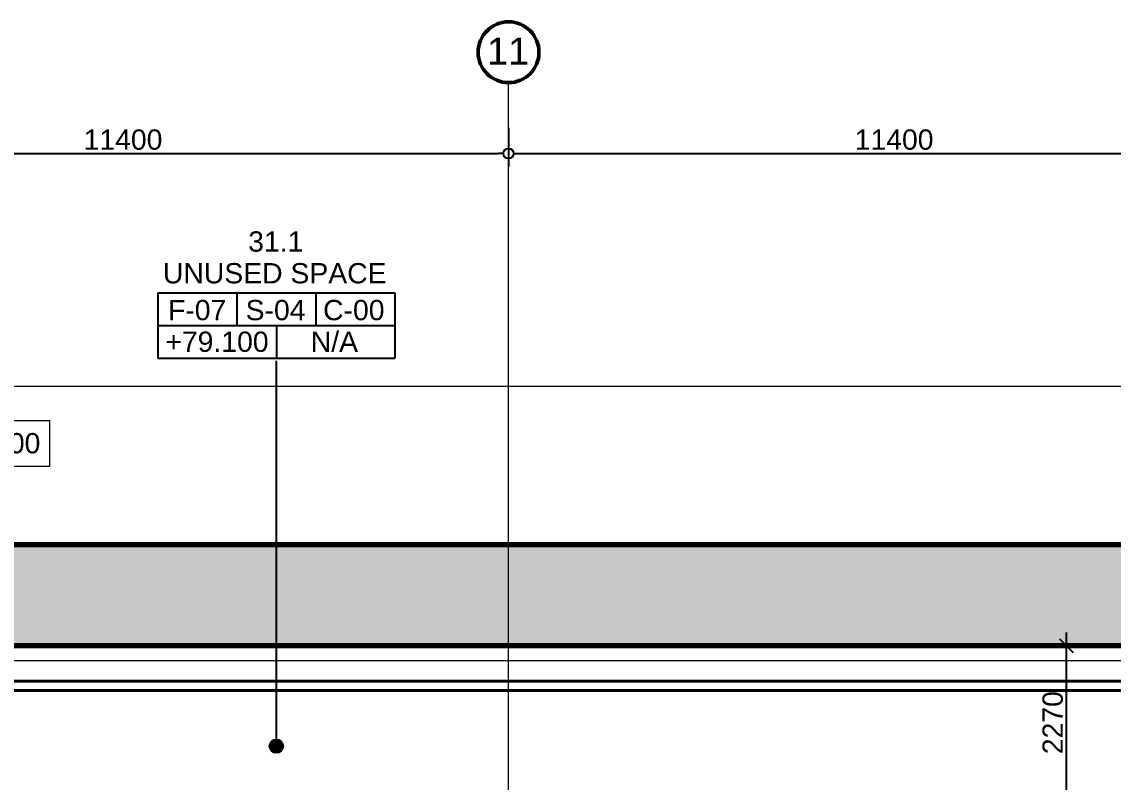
# Model space of a CAD drawing. Header units: millimetres. Extents: x -853228 to -774597, y -17231 to 22435.
# Drawn here: x -808878 to -792743, y 10399 to 21646 of the extents above; entities that cross this region are included whole.
import ezdxf

# ---------------------------------------------------------------- set-up
doc = ezdxf.new("R2010")
doc.units = ezdxf.units.MM
doc.linetypes.add('DPA_Grid _ Level 100', pattern=[10, 5.5, -1.6, 1.3, -1.6])
for name, color, linetype, lineweight in [('A-ANNO-DIMS', 1, 'Continuous', 9), ('A-ROOM-IDEN', 3, 'Continuous', 25), ('A-ROOM-LINE', 3, 'Continuous', 25), ('A-WALL', 5, 'Continuous', 35), ('A-WALL-PATT', 1, 'Continuous', 35), ('G-ANNO-TEXT', 3, 'Continuous', 9), ('S-GRID', 251, 'Continuous', 9), ('S-GRID-IDEN', 3, 'Continuous', 50), ('WALL-E', 2, 'Continuous', 35)]:
    doc.layers.add(name, color=color, linetype=linetype, lineweight=lineweight)
doc.styles.add('Arial', font='arial.ttf', dxfattribs={"height": 400})
doc.styles.add('Arial_2', font='arial.ttf', dxfattribs={"height": 300})
doc.dimstyles.new('DPA-DIM-3_0_C-C', dxfattribs={"dimscale": 304.8, "dimtxt": 306.07782, "dimasz": 0.492126, "dimexe": 0.656168, "dimexo": 0.0625, "dimgap": 0.164042, "dimtad": 1, "dimdec": 0, "dimzin": 0, "dimdsep": 46, "dimtxsty": 'Arial_2', "dimblk1": 'DOTBLANK', "dimblk2": 'DOTBLANK', "dimsah": 1, "dimcen": 0.09, "dimdle": 0.656168, "dimadec": 8, "dimazin": 0, "dimtfac": 1, "dimtdec": 4, "dimtix": 1, "dimtmove": 0, "dimatfit": 3, "dimfxl": 1.312336, "dimfxlon": 1, "dimtvp": 1, "dimtolj": 1, "dimtzin": 0, "dimarcsym": 2})
doc.dimstyles.new('DPA-DIM-3_0_T-T', dxfattribs={"dimscale": 304.8, "dimtxt": 306.07782, "dimasz": 0.656168, "dimexe": 0.656168, "dimexo": 0.0625, "dimgap": 0.164042, "dimtad": 1, "dimdec": 0, "dimzin": 0, "dimdsep": 46, "dimtxsty": 'Arial_2', "dimblk1": 'OBLIQUE', "dimblk2": 'OBLIQUE', "dimsah": 1, "dimcen": 0.09, "dimdle": 0.656168, "dimadec": 8, "dimazin": 0, "dimtfac": 1, "dimtdec": 4, "dimtix": 1, "dimtmove": 0, "dimatfit": 3, "dimfxl": 1.312336, "dimfxlon": 1, "dimtvp": 1, "dimtolj": 1, "dimtzin": 0, "dimarcsym": 2})

# ---------------------------------------------------------------- blocks, each defined once
blk = doc.blocks.new('DPA_Room Tag Box - Standard-4486259-4261-01 ENLARGED UPPER PLATFORM LEVEL - REFLECTED CEILING PLAN - SHEET 2')
at = {"layer": 'A-ROOM-LINE'}
for p, q in [((-17.5, -2.94), (-17.5, -12.6)), ((-17.5, -2.94), (17.5, -2.94)), ((-5.83, -2.94), (-5.83, -7.77)), ((5.83, -2.94), (5.83, -7.77)), ((17.5, -2.94), (17.5, -12.6)), ((-17.5, -7.77), (17.5, -7.77)), ((0, -7.77), (0, -12.6)), ((-17.5, -12.6), (17.5, -12.6))]:
    blk.add_line(p, q, dxfattribs=at)
blk = doc.blocks.new('Grid - 100 Scale-2291345-4261-01 ENLARGED UPPER PLATFORM LEVEL - REFLECTED CEILING PLAN - SHEET 2')
at = {"layer": 'S-GRID-IDEN'}
blk.add_circle((0, 0), 4.5, dxfattribs=at)
blk = doc.blocks.new('_DotBlank')
at = {"color": 0, "linetype": 'ByBlock', "lineweight": -2}
blk.add_line((-0.5, 0), (-1, 0), dxfattribs=at)
blk.add_circle((0, 0), 0.5, dxfattribs=at)
blk = doc.blocks.new('*D314')
at = {"layer": 'A-ANNO-DIMS', "color": 0, "lineweight": -2, "transparency": 16777216}
for p, q in [((-11400, 16501), (-11400, 15920)), ((0, 16501), (0, 15920)), ((-11250, 16120), (-150, 16120))]:
    blk.add_line(p, q, dxfattribs=at)
at = {"layer": 'Defpoints', "color": 0, "transparency": 16777216}
for p in [(-11400, 16520), (0, 16520), (0, 16120)]:
    blk.add_point(p, dxfattribs=at)
at = {"layer": 'A-ANNO-DIMS', "color": 0, "lineweight": -2, "transparency": 16777216, "xscale": 150, "yscale": 150, "zscale": 150, "rotation": 180}
blk.add_blockref('_DotBlank', (-11400, 16120), dxfattribs=at)
at = {"layer": 'A-ANNO-DIMS', "color": 0, "lineweight": -2, "transparency": 16777216, "xscale": 150, "yscale": 150, "zscale": 150}
blk.add_blockref('_DotBlank', (0, 16120), dxfattribs=at)
at = {"layer": 'A-ANNO-DIMS', "color": 0, "transparency": 16777216, "insert": (-5700, 16323), "char_height": 300, "width": 1384.41, "attachment_point": 5, "style": 'Arial_2'}
blk.add_mtext('\\A1;11400', dxfattribs=at)
blk = doc.blocks.new('*D315')
at = {"layer": 'A-ANNO-DIMS', "color": 0, "lineweight": -2, "transparency": 16777216}
for p, q in [((0, 16501), (0, 15920)), ((11400, 16501), (11400, 15920)), ((150, 16120), (11250, 16120))]:
    blk.add_line(p, q, dxfattribs=at)
at = {"layer": 'Defpoints', "color": 0, "transparency": 16777216}
for p in [(0, 16520), (11400, 16520), (11400, 16120)]:
    blk.add_point(p, dxfattribs=at)
at = {"layer": 'A-ANNO-DIMS', "color": 0, "lineweight": -2, "transparency": 16777216, "xscale": 150, "yscale": 150, "zscale": 150, "rotation": 180}
blk.add_blockref('_DotBlank', (0, 16120), dxfattribs=at)
at = {"layer": 'A-ANNO-DIMS', "color": 0, "lineweight": -2, "transparency": 16777216, "xscale": 150, "yscale": 150, "zscale": 150}
blk.add_blockref('_DotBlank', (11400, 16120), dxfattribs=at)
at = {"layer": 'A-ANNO-DIMS', "color": 0, "transparency": 16777216, "insert": (5700, 16323), "char_height": 300, "width": 1384.41, "attachment_point": 5, "style": 'Arial_2'}
blk.add_mtext('\\A1;11400', dxfattribs=at)
blk = doc.blocks.new('_Oblique')
at = {"color": 0, "linetype": 'ByBlock', "lineweight": -2}
blk.add_line((-0.5, -0.5), (0.5, 0.5), dxfattribs=at)
blk = doc.blocks.new('*D322')
at = {"layer": 'A-ANNO-DIMS', "color": 0, "lineweight": -2, "transparency": 16777216}
for p, q in [((8250, 6365), (8250, 9035)), ((7869, 8835), (8450, 8835)), ((7869, 6565), (8450, 6565))]:
    blk.add_line(p, q, dxfattribs=at)
at = {"layer": 'Defpoints', "color": 0, "transparency": 16777216}
for p in [(7850, 8835), (8250, 8835), (7850, 6565)]:
    blk.add_point(p, dxfattribs=at)
at = {"layer": 'A-ANNO-DIMS', "color": 0, "lineweight": -2, "transparency": 16777216, "xscale": 200, "yscale": 200, "zscale": 200}
for p, rotation in [((8250, 8835), 90), ((8250, 6565), 270)]:
    blk.add_blockref('_Oblique', p, dxfattribs=dict(at, rotation=rotation))
at = {"layer": 'A-ANNO-DIMS', "color": 0, "transparency": 16777216, "insert": (8046, 7700), "char_height": 300, "width": 1107.53, "attachment_point": 5, "rotation": 90, "style": 'Arial_2'}
blk.add_mtext('\\A1;2270', dxfattribs=at)
blk = doc.blocks.new('C-1-PP19-AR-4261-01-B_20250910-022855_EXDIM')
at = {"layer": 'S-GRID', "linetype": 'DPA_Grid _ Level 100'}
for p, q in [((0, -19375), (0, 17167.1)), ((22800, 12673), (-50217.4, 12673)), ((22800, 8615), (-50217.4, 8615))]:
    blk.add_line(p, q, dxfattribs=at)
at = {"layer": 'S-GRID-IDEN', "xscale": 99.99999999999993, "yscale": 99.99999999999993, "zscale": 99.99999999999993}
blk.add_blockref('Grid - 100 Scale-2291345-4261-01 ENLARGED UPPER PLATFORM LEVEL - REFLECTED CEILING PLAN - SHEET 2', (0, 17617.1), dxfattribs=at)
at = {"layer": 'S-GRID-IDEN', "lineweight": 9, "insert": (-318.8, 17833), "char_height": 400, "width": 753.586, "attachment_point": 1, "style": 'Arial'}
blk.add_mtext('11', dxfattribs=at)
at = {"layer": 'A-ANNO-DIMS'}
for base, p1, p2, picture, middle in [((0, 16120), (-11400, 16520), (0, 16520), '*D314', (-5700, 16323.2)), ((11400, 16120), (0, 16520), (11400, 16520), '*D315', (5700, 16323.2))]:
    dim = blk.add_linear_dim(base=base, p1=p1, p2=p2, dimstyle='DPA-DIM-3_0_C-C', override={"dimpost": '<>', "dimfxl": 11400}, dxfattribs=at)
    dim.commit()
    dim.dimension.update_dxf_attribs({"geometry": picture, "text_midpoint": middle})
dim = blk.add_linear_dim(base=(8249.5, 8835), p1=(7849.5, 6565), p2=(7849.5, 8835), angle=90, dimstyle='DPA-DIM-3_0_T-T', override={"dimpost": '<>', "dimfxl": 2270}, dxfattribs=at)
dim.commit()
dim.dimension.update_dxf_attribs({"geometry": '*D322', "text_midpoint": (8046.4, 7700)})

msp = doc.modelspace()

# ---------------------------------------------------------------- hatches: boundary and pattern name
at = {"layer": 'A-ROOM-IDEN'}
h = msp.add_hatch(color=256, dxfattribs=at)
edge = h.paths.add_edge_path()
edge.add_arc((-805115, 10932), 100, 0, 360)
at = {"layer": 'A-WALL-PATT', "lineweight": 9}
h = msp.add_hatch(dxfattribs=at)
h.set_pattern_fill('FP_1', color=256, style=0, pattern_type=2)
h.set_pattern_definition([(50, (0, 0), (728.7365, -63.75582), [76.2, -838.2]), (355, (0, 0), (-140.9716, 764.2276), [60.96, -670.56]), (100.451, (60.7, -5.3), (587.77, 700.46675), [64.76, -712.36]), (46.184, (0, 203.2), (1084.3162, -168.171), [114.3, -1257.3]), (96.636, (90.4, 189.2), (949.6099, 989.7098), [97.14, -1068.54]), (351.184, (0, 203.2), (949.6206, 989.7012), [91.44, -1005.84]), (21, (101.6, 152.4), (606.45787, -409.06057), [76.2, -838.2]), (326, (101.6, 152.4), (247.20834, 736.7529), [60.96, -670.56]), (71.451, (152.14, 118.3), (853.66825, 327.6855), [64.76, -712.36]), (37.5, (0, 0), (12.35469, 338.22012), [33.528, -628.904, 33.528, -647.192, -673.1]), (37.5, (0, 0), (12.35469, 338.22012), [-1343.152, 33.528, -639.572]), (7.5, (0, 0), (267.27887, 400.72213), [33.528, -354.584, 33.528, -613.664, -256.54]), (7.5, (0, 0), (267.27887, 400.72213), [-1035.304, 33.528, -223.012]), (327.5, (-226.57, 0), (542.36333, -22.915345), [33.528, -220.472, 33.528, -758.952, -1051.56]), (327.5, (-226.57, 0), (542.36333, -22.915345), [-1046.48, 33.528, -1018.032]), (317.5, (-328.17, 0), (592.51696, 101.7071), [33.528, -296.672, 33.528, -492.76, -746.76]), (317.5, (-328.17, 0), (592.51696, 101.7071), [-856.488, 33.528, -713.232])])
h.paths.add_polyline_path([(-778775, 12414), (-778775, 13914), (-848907, 13914), (-848907, 12414), (-783187, 12414)])

# ---------------------------------------------------------------- linework, layer by layer
at = {"layer": 'A-ROOM-IDEN'}
msp.add_line((-805115, 10932), (-805115, 16633), dxfattribs=at)
msp.add_circle((-805115, 10932), 100, dxfattribs=at)
at = {"layer": 'A-WALL', "color": 7, "lineweight": 70}
for p, q in [((-847407, 13914), (-778775, 13914)), ((-778775, 12414), (-848907, 12414))]:
    msp.add_line(p, q, dxfattribs=at)
at = {"layer": 'G-ANNO-TEXT', "color": 10, "flags": 128}
msp.add_lwpolyline([(-810000, 15750), (-808470, 15750), (-808470, 15067), (-810000, 15067)], close=True, dxfattribs=at)
at = {"layer": 'WALL-E'}
for p, q in [((-847407, 13914), (-778775, 13914)), ((-778775, 13914), (-847407, 13914)), ((-847407, 12414), (-778775, 12414)), ((-778775, 12414), (-847407, 12414)), ((-826275, 11894), (-783282, 11894)), ((-778775, 11894), (-826275, 11894)), ((-826275, 11754), (-778775, 11754)), ((-783282, 11754), (-826275, 11754))]:
    msp.add_line(p, q, dxfattribs=at)

# ---------------------------------------------------------------- block references
msp.add_blockref('C-1-PP19-AR-4261-01-B_20250910-022855_EXDIM', (-801682, 3579))
at = {"layer": 'A-ROOM-IDEN', "xscale": 99.99999999999993, "yscale": 99.99999999999993, "zscale": 99.99999999999993}
msp.add_blockref('DPA_Room Tag Box - Standard-4486259-4261-01 ENLARGED UPPER PLATFORM LEVEL - REFLECTED CEILING PLAN - SHEET 2', (-805115, 17933), dxfattribs=at)

# ---------------------------------------------------------------- texts
at = {"layer": 'A-ROOM-IDEN', "lineweight": 9, "char_height": 300, "attachment_point": 1, "style": 'Arial_2'}
for s, insert, width in [('31.1', (-805531, 18546), 1010.13), ('UNUSED SPACE', (-806792, 18077), 4056.54), ('F-07', (-806717, 17532), 1058.23), ('S-04', (-805569, 17532), 1090.29), ('C-00', (-804424, 17532), 1114.35), ('+79.100', (-806756, 17064), 1883.97), ('N/A', (-804606, 17064), 857.81)]:
    msp.add_mtext(s, dxfattribs=dict(at, insert=insert, width=width))
at = {"layer": 'G-ANNO-TEXT', "color": 7, "insert": (-809897, 15563), "char_height": 300, "width": 1595.36, "attachment_point": 1, "style": 'Arial_2'}
msp.add_mtext('+3.000', dxfattribs=at)

doc.saveas('drawing.dxf')
